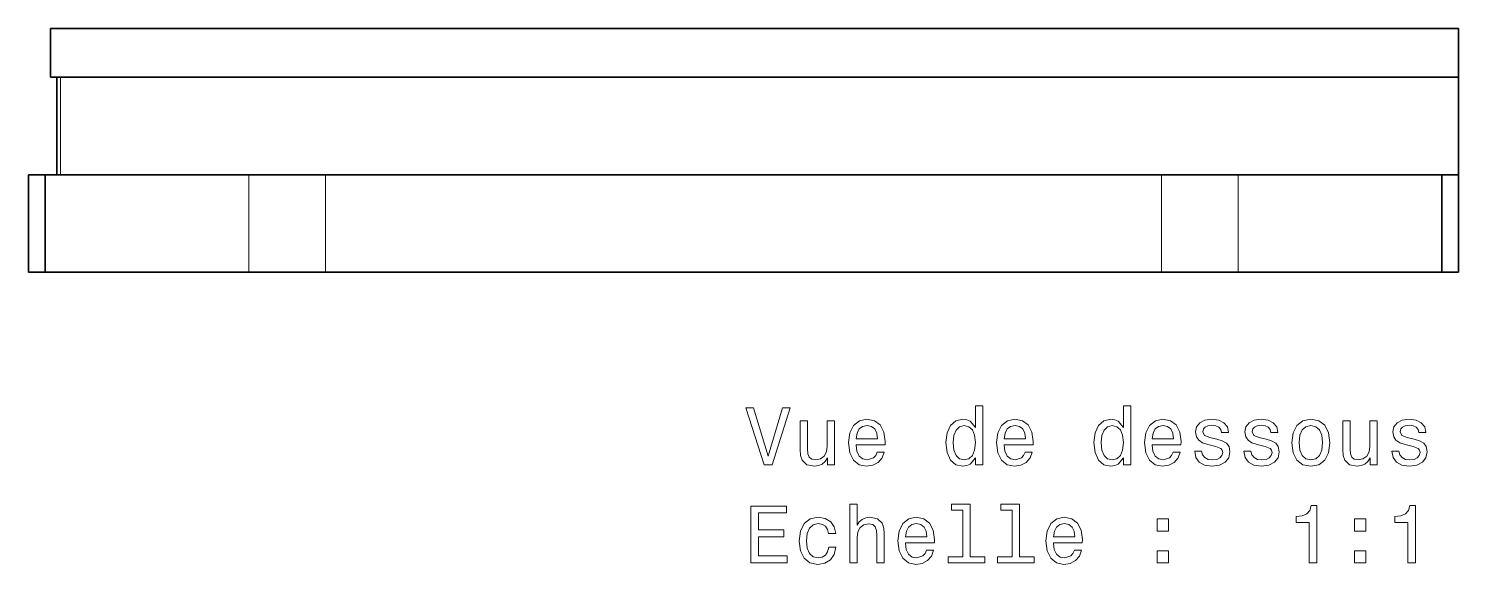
# Model space of a CAD drawing. Extents: x 428 to 938, y 254 to 632.
# Drawn here: x 550.5 to 638.5, y 502.9 to 535.9 of the extents above; entities that cross this region are included whole.
import ezdxf

# ---------------------------------------------------------------- set-up
doc = ezdxf.new("R2010")
doc.units = 0

msp = doc.modelspace()

# ---------------------------------------------------------------- linework, layer by layer
at = {"color": 7, "lineweight": 35, "ltscale": 0.000389099}
for p, q in [((551.869, 535.903), (551.854, 535.903)), ((551.869, 532.903), (551.854, 532.903))]:
    msp.add_line(p, q, dxfattribs=at)
at = {"color": 7, "lineweight": 35, "ltscale": 0.075}
for p, q in [((551.854, 535.903), (551.854, 532.903)), ((638.5, 532.903), (638.5, 535.903))]:
    msp.add_line(p, q, dxfattribs=at)
at = {"color": 7, "lineweight": 13, "ltscale": 0.075}
msp.add_line((551.869, 535.903), (551.869, 532.903), dxfattribs=at)
at = {"color": 7, "lineweight": 35}
for p, q in [((638.5, 535.903), (551.869, 535.903)), ((638.5, 532.903), (551.869, 532.903)), ((638.5, 532.903), (552.456, 532.903)), ((620.231, 526.903), (568.769, 526.903)), ((620.231, 526.903), (568.769, 526.903)), ((620.231, 520.903), (568.769, 520.903))]:
    msp.add_line(p, q, dxfattribs=at)
at = {"color": 7, "lineweight": 35, "ltscale": 0.070697}
msp.add_line((592.228, 535.903), (589.4, 535.903), dxfattribs=at)
at = {"color": 7, "lineweight": 35, "ltscale": 0.002773}
msp.add_line((592.339, 535.903), (592.228, 535.903), dxfattribs=at)
at = {"color": 7, "lineweight": 35, "ltscale": 0.002893}
msp.add_line((612.309, 535.903), (612.193, 535.903), dxfattribs=at)
at = {"color": 7, "lineweight": 35, "ltscale": 0.094115}
msp.add_line((616.073, 535.903), (612.309, 535.903), dxfattribs=at)
at = {"color": 7, "lineweight": 35, "ltscale": 0.014232}
msp.add_line((616.643, 535.903), (616.073, 535.903), dxfattribs=at)
at = {"color": 7, "lineweight": 35, "ltscale": 0.15}
for p, q in [((552.234, 526.903), (552.234, 532.903)), ((638.5, 526.903), (638.5, 532.903)), ((550.5, 520.903), (550.5, 526.903)), ((551.529, 526.903), (551.529, 520.903)), ((637.471, 526.903), (637.471, 520.903)), ((638.5, 520.903), (638.5, 526.903))]:
    msp.add_line(p, q, dxfattribs=at)
at = {"color": 7, "lineweight": 13, "ltscale": 0.15}
for p, q in [((552.456, 526.903), (552.456, 532.903)), ((564.052, 520.903), (564.052, 526.903)), ((568.769, 520.903), (568.769, 526.903)), ((620.231, 526.903), (620.231, 520.903)), ((624.948, 526.903), (624.948, 520.903))]:
    msp.add_line(p, q, dxfattribs=at)
at = {"color": 7, "lineweight": 35, "ltscale": 0.025726}
msp.add_line((551.529, 526.903), (550.5, 526.903), dxfattribs=at)
at = {"color": 7, "lineweight": 35, "ltscale": 0.313062}
for p, q in [((564.052, 526.903), (551.529, 526.903)), ((637.471, 526.903), (624.948, 526.903)), ((551.529, 520.903), (564.052, 520.903)), ((624.948, 520.903), (637.471, 520.903))]:
    msp.add_line(p, q, dxfattribs=at)
at = {"color": 7, "lineweight": 35, "ltscale": 0.117937}
for p, q in [((568.769, 526.903), (564.052, 526.903)), ((624.948, 526.903), (620.231, 526.903)), ((568.769, 520.903), (564.052, 520.903)), ((624.948, 520.903), (620.231, 520.903))]:
    msp.add_line(p, q, dxfattribs=at)
at = {"color": 7, "lineweight": 35, "ltscale": 0.025702}
for p, q in [((638.5, 526.903), (637.472, 526.903)), ((638.5, 526.903), (637.472, 526.903)), ((638.5, 520.903), (637.472, 520.903))]:
    msp.add_line(p, q, dxfattribs=at)
at = {"color": 7, "lineweight": 35, "ltscale": 0.030038}
msp.add_line((551.702, 520.903), (550.5, 520.903), dxfattribs=at)
at = {"color": 7, "lineweight": 13}
for points in [[(596.896, 512.552), (596.018, 509.571), (595.115, 512.552), (594.636, 512.552), (595.766, 509.047), (596.27, 509.047), (597.375, 512.552)], [(608.782, 509.465), (608.782, 509.047), (609.226, 509.047), (609.226, 512.668), (608.787, 512.668), (608.787, 511.341), (608.45, 511.725), (608.243, 511.816), (608.006, 511.851), (607.577, 511.75), (607.244, 511.468), (607.027, 511.014), (606.952, 510.403), (607.027, 509.793), (607.244, 509.334), (607.577, 509.047), (608.006, 508.951), (608.243, 508.986), (608.455, 509.077)], [(617.891, 509.465), (617.891, 509.047), (618.334, 509.047), (618.334, 512.668), (617.896, 512.668), (617.896, 511.341), (617.558, 511.725), (617.351, 511.816), (617.114, 511.851), (616.685, 511.75), (616.352, 511.468), (616.135, 511.014), (616.06, 510.403), (616.135, 509.793), (616.352, 509.334), (616.685, 509.047), (617.114, 508.951), (617.351, 508.986), (617.563, 509.077)], [(600.098, 511.755), (599.654, 511.755), (599.654, 510.192), (599.604, 509.829), (599.458, 509.566), (599.231, 509.405), (598.933, 509.354), (598.696, 509.395), (598.545, 509.516), (598.459, 509.723), (598.439, 510.015), (598.439, 511.755), (597.995, 511.755), (597.995, 509.975), (598.01, 509.617), (598.106, 509.319), (598.398, 509.047), (598.867, 508.951), (599.12, 508.986), (599.336, 509.077), (599.523, 509.233), (599.674, 509.46), (599.674, 509.047), (600.098, 509.047)], [(601.434, 510.272), (603.21, 510.272), (603.215, 510.479), (603.134, 511.059), (602.912, 511.493), (602.559, 511.755), (602.09, 511.851), (601.631, 511.75), (601.278, 511.468), (601.051, 511.009), (600.97, 510.403), (601.046, 509.783), (601.273, 509.329), (601.621, 509.047), (602.075, 508.951), (602.468, 509.017), (602.791, 509.188), (603.028, 509.46), (603.164, 509.823), (602.726, 509.823), (602.635, 509.622), (602.504, 509.47), (602.13, 509.349), (601.843, 509.405), (601.626, 509.581), (601.485, 509.869), (601.434, 510.257)], [(601.434, 510.646), (601.49, 510.993), (601.626, 511.251), (601.833, 511.407), (602.105, 511.463), (602.372, 511.407), (602.579, 511.251), (602.705, 510.993), (602.751, 510.646)], [(608.081, 511.452), (608.374, 511.382), (608.596, 511.185), (608.727, 510.857), (608.777, 510.403), (608.727, 509.945), (608.596, 509.617), (608.374, 509.415), (608.081, 509.349), (607.804, 509.415), (607.592, 509.617), (607.451, 509.95), (607.406, 510.403), (607.451, 510.852), (607.592, 511.18), (607.804, 511.382)], [(610.542, 510.272), (612.318, 510.272), (612.323, 510.479), (612.242, 511.059), (612.02, 511.493), (611.667, 511.755), (611.198, 511.851), (610.739, 511.75), (610.386, 511.468), (610.159, 511.009), (610.079, 510.403), (610.154, 509.783), (610.381, 509.329), (610.729, 509.047), (611.183, 508.951), (611.576, 509.017), (611.899, 509.188), (612.136, 509.46), (612.272, 509.823), (611.834, 509.823), (611.743, 509.622), (611.612, 509.47), (611.238, 509.349), (610.951, 509.405), (610.734, 509.581), (610.593, 509.869), (610.542, 510.257)], [(610.542, 510.646), (610.598, 510.993), (610.734, 511.251), (610.941, 511.407), (611.213, 511.463), (611.481, 511.407), (611.687, 511.251), (611.813, 510.993), (611.859, 510.646)], [(617.189, 511.452), (617.482, 511.382), (617.704, 511.185), (617.835, 510.857), (617.885, 510.403), (617.835, 509.945), (617.704, 509.617), (617.482, 509.415), (617.189, 509.349), (616.912, 509.415), (616.7, 509.617), (616.559, 509.95), (616.514, 510.403), (616.559, 510.852), (616.7, 511.18), (616.912, 511.382)], [(619.651, 510.272), (621.426, 510.272), (621.431, 510.479), (621.35, 511.059), (621.128, 511.493), (620.775, 511.755), (620.306, 511.851), (619.847, 511.75), (619.494, 511.468), (619.267, 511.009), (619.187, 510.403), (619.262, 509.783), (619.489, 509.329), (619.837, 509.047), (620.291, 508.951), (620.684, 509.017), (621.007, 509.188), (621.244, 509.46), (621.38, 509.823), (620.942, 509.823), (620.851, 509.622), (620.72, 509.47), (620.347, 509.349), (620.059, 509.405), (619.842, 509.581), (619.701, 509.869), (619.651, 510.257)], [(619.651, 510.646), (619.706, 510.993), (619.842, 511.251), (620.049, 511.407), (620.321, 511.463), (620.589, 511.407), (620.795, 511.251), (620.921, 510.993), (620.967, 510.646)], [(623.625, 510.625), (623.196, 510.726), (622.878, 510.842), (622.772, 511.079), (622.803, 511.246), (622.909, 511.367), (623.08, 511.442), (623.327, 511.473), (623.564, 511.442), (623.751, 511.352), (623.872, 511.215), (623.922, 511.034), (624.356, 511.034), (624.356, 511.044), (624.28, 511.372), (624.073, 511.629), (623.751, 511.79), (623.327, 511.851), (622.898, 511.79), (622.586, 511.624), (622.389, 511.377), (622.329, 511.064), (622.374, 510.762), (622.515, 510.55), (622.747, 510.398), (623.085, 510.292), (623.579, 510.171), (623.882, 510.045), (623.963, 509.945), (623.993, 509.793), (623.947, 509.607), (623.826, 509.465), (623.63, 509.375), (623.367, 509.344), (623.09, 509.375), (622.888, 509.481), (622.752, 509.652), (622.697, 509.889), (622.268, 509.889), (622.339, 509.486), (622.545, 509.193), (622.873, 509.017), (623.327, 508.951), (623.801, 509.017), (624.149, 509.193), (624.361, 509.475), (624.437, 509.844), (624.381, 510.161), (624.225, 510.378), (623.968, 510.519)], [(626.661, 510.625), (626.232, 510.726), (625.914, 510.842), (625.808, 511.079), (625.839, 511.246), (625.945, 511.367), (626.116, 511.442), (626.363, 511.473), (626.6, 511.442), (626.787, 511.352), (626.908, 511.215), (626.958, 511.034), (627.392, 511.034), (627.392, 511.044), (627.316, 511.372), (627.109, 511.629), (626.787, 511.79), (626.363, 511.851), (625.934, 511.79), (625.622, 511.624), (625.425, 511.377), (625.365, 511.064), (625.41, 510.762), (625.551, 510.55), (625.783, 510.398), (626.121, 510.292), (626.615, 510.171), (626.918, 510.045), (626.999, 509.945), (627.029, 509.793), (626.983, 509.607), (626.862, 509.465), (626.666, 509.375), (626.403, 509.344), (626.126, 509.375), (625.924, 509.481), (625.788, 509.652), (625.733, 509.889), (625.304, 509.889), (625.375, 509.486), (625.581, 509.193), (625.909, 509.017), (626.363, 508.951), (626.837, 509.017), (627.185, 509.193), (627.397, 509.475), (627.473, 509.844), (627.417, 510.161), (627.261, 510.378), (627.004, 510.519)], [(628.239, 510.398), (628.32, 509.783), (628.552, 509.329), (628.92, 509.047), (629.414, 508.951), (629.903, 509.047), (630.272, 509.324), (630.504, 509.778), (630.589, 510.398), (630.504, 511.014), (630.272, 511.473), (629.903, 511.75), (629.414, 511.851), (628.92, 511.75), (628.552, 511.468), (628.32, 511.014)], [(628.693, 510.403), (628.738, 510.857), (628.88, 511.185), (629.107, 511.387), (629.414, 511.457), (629.717, 511.387), (629.944, 511.19), (630.085, 510.857), (630.135, 510.403), (630.085, 509.945), (629.944, 509.612), (629.717, 509.41), (629.414, 509.344), (629.107, 509.41), (628.88, 509.612), (628.738, 509.945)], [(633.494, 511.755), (633.05, 511.755), (633.05, 510.192), (633, 509.829), (632.854, 509.566), (632.627, 509.405), (632.329, 509.354), (632.092, 509.395), (631.941, 509.516), (631.855, 509.723), (631.835, 510.015), (631.835, 511.755), (631.391, 511.755), (631.391, 509.975), (631.406, 509.617), (631.502, 509.319), (631.795, 509.047), (632.264, 508.951), (632.516, 508.986), (632.733, 509.077), (632.919, 509.233), (633.071, 509.46), (633.071, 509.047), (633.494, 509.047)], [(635.769, 510.625), (635.34, 510.726), (635.022, 510.842), (634.916, 511.079), (634.947, 511.246), (635.053, 511.367), (635.224, 511.442), (635.471, 511.473), (635.708, 511.442), (635.895, 511.352), (636.016, 511.215), (636.066, 511.034), (636.5, 511.034), (636.5, 511.044), (636.424, 511.372), (636.218, 511.629), (635.895, 511.79), (635.471, 511.851), (635.042, 511.79), (634.73, 511.624), (634.533, 511.377), (634.473, 511.064), (634.518, 510.762), (634.659, 510.55), (634.891, 510.398), (635.229, 510.292), (635.723, 510.171), (636.026, 510.045), (636.107, 509.945), (636.137, 509.793), (636.091, 509.607), (635.97, 509.465), (635.774, 509.375), (635.512, 509.344), (635.234, 509.375), (635.032, 509.481), (634.896, 509.652), (634.841, 509.889), (634.412, 509.889), (634.483, 509.486), (634.689, 509.193), (635.017, 509.017), (635.471, 508.951), (635.945, 509.017), (636.293, 509.193), (636.505, 509.475), (636.581, 509.844), (636.525, 510.161), (636.369, 510.378), (636.112, 510.519)], [(594.959, 503), (597.178, 503), (597.178, 503.424), (595.423, 503.424), (595.423, 504.609), (596.986, 504.609), (596.986, 505.027), (595.423, 505.027), (595.423, 506.076), (597.138, 506.076), (597.138, 506.5), (594.959, 506.5)], [(601.046, 503), (601.49, 503), (601.49, 504.563), (601.535, 504.921), (601.682, 505.184), (601.909, 505.345), (602.211, 505.406), (602.453, 505.355), (602.604, 505.219), (602.68, 504.992), (602.705, 504.689), (602.705, 503), (603.149, 503), (603.149, 504.78), (603.129, 505.138), (603.038, 505.436), (602.741, 505.708), (602.277, 505.804), (602.024, 505.769), (601.808, 505.673), (601.626, 505.522), (601.49, 505.315), (601.49, 506.621), (601.046, 506.621)], [(608.001, 506.248), (608.001, 503.373), (607.088, 503.373), (607.088, 503), (609.352, 503), (609.352, 503.373), (608.445, 503.373), (608.445, 506.621), (607.305, 506.621), (607.305, 506.248)], [(611.037, 506.248), (611.037, 503.373), (610.124, 503.373), (610.124, 503), (612.388, 503), (612.388, 503.373), (611.481, 503.373), (611.481, 506.621), (610.341, 506.621), (610.341, 506.248)], [(629.323, 503), (629.782, 503), (629.782, 506.525), (629.439, 506.525), (629.349, 506.218), (629.167, 506.011), (628.89, 505.89), (628.506, 505.849), (628.506, 505.491), (629.323, 505.491)], [(635.396, 503), (635.854, 503), (635.854, 506.525), (635.512, 506.525), (635.421, 506.218), (635.239, 506.011), (634.962, 505.89), (634.579, 505.849), (634.579, 505.491), (635.396, 505.491)], [(599.735, 504.81), (600.174, 504.81), (600.083, 505.214), (599.866, 505.532), (599.528, 505.728), (599.089, 505.804), (598.605, 505.703), (598.237, 505.421), (598.005, 504.962), (597.924, 504.346), (598, 503.736), (598.227, 503.282), (598.585, 503), (599.074, 502.904), (599.508, 502.98), (599.846, 503.192), (600.078, 503.524), (600.179, 503.968), (599.755, 503.968), (599.679, 503.686), (599.538, 503.474), (599.336, 503.343), (599.089, 503.303), (598.782, 503.368), (598.56, 503.57), (598.424, 503.898), (598.378, 504.362), (598.424, 504.816), (598.565, 505.143), (598.792, 505.345), (599.089, 505.416), (599.352, 505.37), (599.548, 505.254), (599.679, 505.063)], [(604.47, 504.225), (606.246, 504.225), (606.251, 504.432), (606.17, 505.012), (605.948, 505.446), (605.595, 505.708), (605.126, 505.804), (604.667, 505.703), (604.314, 505.421), (604.087, 504.962), (604.006, 504.357), (604.082, 503.736), (604.309, 503.282), (604.657, 503), (605.111, 502.904), (605.504, 502.97), (605.827, 503.141), (606.064, 503.414), (606.2, 503.777), (605.762, 503.777), (605.671, 503.575), (605.54, 503.424), (605.166, 503.303), (604.879, 503.358), (604.662, 503.535), (604.521, 503.822), (604.47, 504.21)], [(604.47, 504.599), (604.526, 504.947), (604.662, 505.204), (604.869, 505.36), (605.141, 505.416), (605.409, 505.36), (605.615, 505.204), (605.741, 504.947), (605.787, 504.599)], [(613.579, 504.225), (615.354, 504.225), (615.359, 504.432), (615.278, 505.012), (615.056, 505.446), (614.703, 505.708), (614.234, 505.804), (613.775, 505.703), (613.422, 505.421), (613.195, 504.962), (613.115, 504.357), (613.19, 503.736), (613.417, 503.282), (613.765, 503), (614.219, 502.904), (614.612, 502.97), (614.935, 503.141), (615.172, 503.414), (615.308, 503.777), (614.87, 503.777), (614.779, 503.575), (614.648, 503.424), (614.274, 503.303), (613.987, 503.358), (613.77, 503.535), (613.629, 503.822), (613.579, 504.21)], [(613.579, 504.599), (613.634, 504.947), (613.77, 505.204), (613.977, 505.36), (614.249, 505.416), (614.517, 505.36), (614.723, 505.204), (614.849, 504.947), (614.895, 504.599)], [(619.958, 504.957), (620.654, 504.957), (620.654, 505.708), (619.958, 505.708)], [(632.102, 504.957), (632.798, 504.957), (632.798, 505.708), (632.102, 505.708)], [(619.958, 503), (620.654, 503), (620.654, 503.751), (619.958, 503.751)], [(632.102, 503), (632.798, 503), (632.798, 503.751), (632.102, 503.751)]]:
    msp.add_lwpolyline(points, close=True, dxfattribs=at)

doc.saveas('drawing.dxf')
